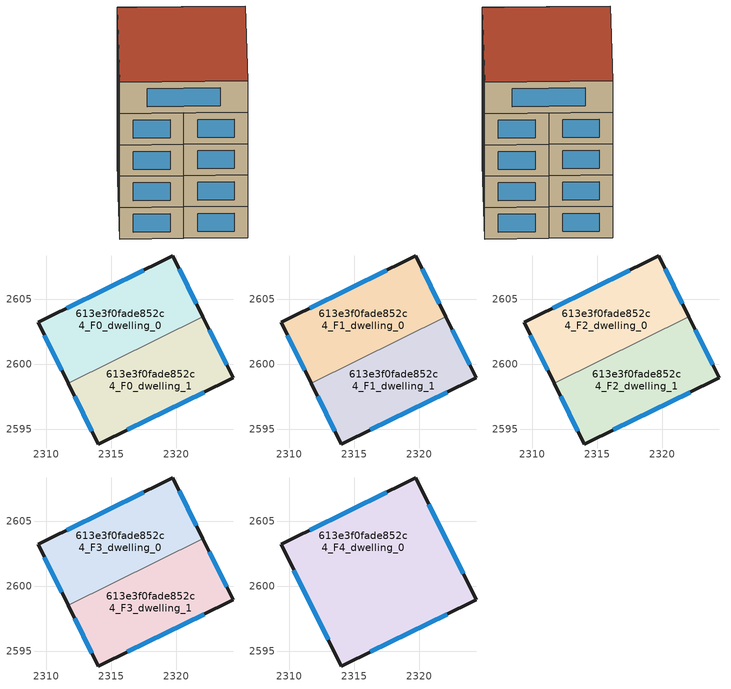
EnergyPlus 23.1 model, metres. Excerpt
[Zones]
613e3f0fade852c4_F0_dwelling_0
 floor ground (EU_floor_Construction): 2319.71,2608.3 2322.02,2603.63 2311.7,2598.54 2309.38,2603.21 z0
 wall outside (EU_wall_Construction): 2322.02,2603.63 2319.71,2608.3 2309.38,2603.21 2311.7,2598.54 z0:3
 wall to 613e3f0fade852c4_F0_dwelling_1 (EU_wall_Construction): 2311.7,2598.54 2322.02,2603.63 z0:3
 window (EU_Window_Construction): 2317.5,2607.21 2311.59,2604.3 / 2321.52,2604.63 2320.2,2607.3 / 2309.88,2602.21 2311.2,2599.54 z0.64:2.36
613e3f0fade852c4_F0_dwelling_1
 floor ground (EU_floor_Construction): 2322.02,2603.63 2324.34,2598.96 2314.01,2593.88 2311.7,2598.54 z0
 wall outside (EU_wall_Construction): 2311.7,2598.54 2314.01,2593.88 2324.34,2598.96 2322.02,2603.63 z0:3
 window (EU_Window_Construction): 2323.84,2599.96 2322.52,2602.63 / 2316.22,2594.97 2322.12,2597.87 / 2312.19,2597.54 2313.51,2594.88 z0.64:2.36
613e3f0fade852c4_F1_dwelling_0
 floor to 613e3f0fade852c4_F0_dwelling_0 (EU_floor_Construction): 2319.71,2608.3 2322.02,2603.63 2311.7,2598.54 2309.38,2603.21 z3
 wall outside (EU_wall_Construction): 2322.02,2603.63 2319.71,2608.3 2309.38,2603.21 2311.7,2598.54 z3:6
 wall to 613e3f0fade852c4_F1_dwelling_1 (EU_wall_Construction): 2311.7,2598.54 2322.02,2603.63 z3:6
 window (EU_Window_Construction): 2317.5,2607.21 2311.59,2604.3 / 2321.52,2604.63 2320.2,2607.3 / 2309.88,2602.21 2311.2,2599.54 z3.64:5.36
613e3f0fade852c4_F1_dwelling_1
 floor to 613e3f0fade852c4_F0_dwelling_1 (EU_floor_Construction): 2322.02,2603.63 2324.33,2598.96 2314.01,2593.88 2311.7,2598.54 z3
 wall outside (EU_wall_Construction): 2311.7,2598.54 2314.01,2593.88 2324.34,2598.96 2322.02,2603.63 z3:6
 window (EU_Window_Construction): 2323.84,2599.96 2322.52,2602.63 / 2316.22,2594.97 2322.12,2597.87 / 2312.19,2597.54 2313.51,2594.88 z3.64:5.36
613e3f0fade852c4_F2_dwelling_0
 floor to 613e3f0fade852c4_F1_dwelling_0 (EU_floor_Construction): 2319.71,2608.3 2322.02,2603.63 2311.7,2598.54 2309.38,2603.21 z6
 wall outside (EU_wall_Construction): 2322.02,2603.63 2319.71,2608.3 2309.38,2603.21 2311.7,2598.54 z6:9
 wall to 613e3f0fade852c4_F2_dwelling_1 (EU_wall_Construction): 2311.7,2598.54 2322.02,2603.63 z6:9
 window (EU_Window_Construction): 2317.5,2607.21 2311.59,2604.3 / 2321.52,2604.63 2320.2,2607.3 / 2309.88,2602.21 2311.2,2599.54 z6.64:8.36
613e3f0fade852c4_F2_dwelling_1
 floor to 613e3f0fade852c4_F1_dwelling_1 (EU_floor_Construction): 2322.02,2603.63 2324.33,2598.96 2314.01,2593.88 2311.7,2598.54 z6
 wall outside (EU_wall_Construction): 2311.7,2598.54 2314.01,2593.88 2324.34,2598.96 2322.02,2603.63 z6:9
 window (EU_Window_Construction): 2323.84,2599.96 2322.52,2602.63 / 2316.22,2594.97 2322.12,2597.87 / 2312.19,2597.54 2313.51,2594.88 z6.64:8.36
613e3f0fade852c4_F3_dwelling_0
 floor to 613e3f0fade852c4_F2_dwelling_0 (EU_floor_Construction): 2319.71,2608.3 2322.02,2603.63 2311.7,2598.54 2309.38,2603.21 z9
 wall outside (EU_wall_Construction): 2322.02,2603.63 2319.71,2608.3 2309.38,2603.21 2311.7,2598.54 z9:12
 wall to 613e3f0fade852c4_F3_dwelling_1 (EU_wall_Construction): 2311.7,2598.54 2322.02,2603.63 z9:12
 window (EU_Window_Construction): 2317.5,2607.21 2311.59,2604.3 / 2321.52,2604.63 2320.2,2607.3 / 2309.88,2602.21 2311.2,2599.54 z9.64:11.36
613e3f0fade852c4_F3_dwelling_1
 floor to 613e3f0fade852c4_F2_dwelling_1 (EU_floor_Construction): 2322.02,2603.63 2324.33,2598.96 2314.01,2593.88 2311.7,2598.54 z9
 wall outside (EU_wall_Construction): 2311.7,2598.54 2314.01,2593.88 2324.34,2598.96 2322.02,2603.63 z9:12
 window (EU_Window_Construction): 2323.84,2599.96 2322.52,2602.63 / 2316.22,2594.97 2322.12,2597.87 / 2312.19,2597.54 2313.51,2594.88 z9.64:11.36
613e3f0fade852c4_F4_dwelling_0
 floor to 613e3f0fade852c4_F3_dwelling_0 (EU_floor_Construction): 2319.71,2608.3 2322.02,2603.63 2311.7,2598.54 2309.38,2603.21 z12
 floor to 613e3f0fade852c4_F3_dwelling_1 (EU_floor_Construction): 2322.02,2603.63 2324.33,2598.96 2314.01,2593.88 2311.7,2598.54 z12
 wall outside (EU_wall_Construction): 2319.71,2608.3 2309.38,2603.21 2314.01,2593.88 2324.34,2598.96 2319.71,2608.3 z12:15
 window (EU_Window_Construction): 2317.5,2607.21 2311.59,2604.3 / 2323.34,2600.96 2320.7,2606.3 / 2316.22,2594.97 2322.12,2597.87 / 2310.37,2601.21 2313.02,2595.88 z12.64:14.36
 roof outside (EU_roof_Construction): 2324.34,2598.96 2319.71,2608.3 2309.38,2603.21 2314.01,2593.88 z15
[Building]
EU S2 Campaign: North Axis=0; Terrain=City; Solar Distribution=FullExterior
[Site:Location]
Yerevan-Zvartnots.Intl.AP: Latitude=40.15; Longitude=44.383; Time Zone=4; Elevation=854
[SizingPeriod:WeatherFileDays]
AnnualSizingPeriod: Begin Month=1; Begin Day of Month=1; End Month=12; End Day of Month=31; Day of Week for Start Day=Monday; Use Weather File Daylight Saving Period=No; Use Weather File Rain and Snow Indicators=No
[MATERIAL]
EU_InternalMass_Material: Roughness=MediumRough; Thickness=0.1; Conductivity=1; Density=1800; Specific Heat=900; Thermal Absorptance=0.9; Solar Absorptance=0.7; Visible Absorptance=0.7
[MATERIAL:NOMASS] Roughness=MediumRough; Thermal Absorptance=0.9; Solar Absorptance=0.7; Visible Absorptance=0.7
Name | Thermal Resistance
EU_wall_NoMass | 1.05043
EU_roof_NoMass | 1.45357
EU_floor_NoMass | 0.478065
[WINDOWMATERIAL:SIMPLEGLAZINGSYSTEM]
EU_Window_SimpleGlazing: UFactor=2.5566; Solar Heat Gain Coefficient=0.75; Visible Transmittance=0.75
[CONSTRUCTION]
EU_wall_Construction: EU_wall_NoMass
EU_roof_Construction: EU_roof_NoMass
EU_floor_Construction: EU_floor_NoMass
EU_Window_Construction: EU_Window_SimpleGlazing
EU_InternalMass_Construction: EU_InternalMass_Material
[ZONE] Type=1; Multiplier=1; Ceiling Height=autocalculate; Floor Area=autocalculate; Part of Total Floor Area=Yes
Name | Volume
613e3f0fade852c4_F0_dwelling_0 | 179.97
613e3f0fade852c4_F1_dwelling_0; 613e3f0fade852c4_F2_dwelling_0; 613e3f0fade852c4_F3_dwelling_0 | 179.971
613e3f0fade852c4_F4_dwelling_0 | 359.927
613e3f0fade852c4_F0_dwelling_1 | 179.964
613e3f0fade852c4_F1_dwelling_1; 613e3f0fade852c4_F2_dwelling_1; 613e3f0fade852c4_F3_dwelling_1 | 179.963
[INTERNALMASS] Construction=EU_InternalMass_Construction
Name | Zone or ZoneList | Surface Area
613e3f0fade852c4_F0_dwelling_0_EU_InternalMass | 613e3f0fade852c4_F0_dwelling_0 | 59.9903
613e3f0fade852c4_F0_dwelling_1_EU_InternalMass | 613e3f0fade852c4_F0_dwelling_1 | 59.9878
613e3f0fade852c4_F1_dwelling_0_EU_InternalMass | 613e3f0fade852c4_F1_dwelling_0 | 59.9903
613e3f0fade852c4_F1_dwelling_1_EU_InternalMass | 613e3f0fade852c4_F1_dwelling_1 | 59.9878
613e3f0fade852c4_F2_dwelling_0_EU_InternalMass | 613e3f0fade852c4_F2_dwelling_0 | 59.9903
613e3f0fade852c4_F2_dwelling_1_EU_InternalMass | 613e3f0fade852c4_F2_dwelling_1 | 59.9878
613e3f0fade852c4_F3_dwelling_0_EU_InternalMass | 613e3f0fade852c4_F3_dwelling_0 | 59.9903
613e3f0fade852c4_F3_dwelling_1_EU_InternalMass | 613e3f0fade852c4_F3_dwelling_1 | 59.9878
613e3f0fade852c4_F4_dwelling_0_EU_InternalMass | 613e3f0fade852c4_F4_dwelling_0 | 119.977
[OTHEREQUIPMENT] Fuel Type=Electricity; Design Level Calculation Method=Watts/Area; Power per Zone Floor Area=1; Fraction Latent=0; Fraction Radiant=0; Fraction Lost=0; Carbon Dioxide Generation Rate=0; EndUse Subcategory=EU_Step8_InternalGains
Name | Zone or ZoneList or Space or SpaceList | Schedule
EU_Step8_InternalGain_613e3f0fade852c4_F0_dwelling_0_f000 | 613e3f0fade852c4_F0_dwelling_0 | EU_Step8_GainSchedule_613e3f0fade852c4_F0_dwelling_0_f000
EU_Step8_InternalGain_613e3f0fade852c4_F0_dwelling_1_f000 | 613e3f0fade852c4_F0_dwelling_1 | EU_Step8_GainSchedule_613e3f0fade852c4_F0_dwelling_1_f000
EU_Step8_InternalGain_613e3f0fade852c4_F1_dwelling_0_f000 | 613e3f0fade852c4_F1_dwelling_0 | EU_Step8_GainSchedule_613e3f0fade852c4_F1_dwelling_0_f000
EU_Step8_InternalGain_613e3f0fade852c4_F1_dwelling_1_f000 | 613e3f0fade852c4_F1_dwelling_1 | EU_Step8_GainSchedule_613e3f0fade852c4_F1_dwelling_1_f000
EU_Step8_InternalGain_613e3f0fade852c4_F2_dwelling_0_f000 | 613e3f0fade852c4_F2_dwelling_0 | EU_Step8_GainSchedule_613e3f0fade852c4_F2_dwelling_0_f000
EU_Step8_InternalGain_613e3f0fade852c4_F2_dwelling_1_f000 | 613e3f0fade852c4_F2_dwelling_1 | EU_Step8_GainSchedule_613e3f0fade852c4_F2_dwelling_1_f000
EU_Step8_InternalGain_613e3f0fade852c4_F3_dwelling_0_f000 | 613e3f0fade852c4_F3_dwelling_0 | EU_Step8_GainSchedule_613e3f0fade852c4_F3_dwelling_0_f000
EU_Step8_InternalGain_613e3f0fade852c4_F3_dwelling_1_f000 | 613e3f0fade852c4_F3_dwelling_1 | EU_Step8_GainSchedule_613e3f0fade852c4_F3_dwelling_1_f000
EU_Step8_InternalGain_613e3f0fade852c4_F4_dwelling_0_f000 | 613e3f0fade852c4_F4_dwelling_0 | EU_Step8_GainSchedule_613e3f0fade852c4_F4_dwelling_0_f000
[ZONEVENTILATION:DESIGNFLOWRATE] Schedule=EU_AlwaysOn; Design Flow Rate Calculation Method=AirChanges/Hour; Air Changes per Hour=0.557805; Ventilation Type=Natural; Fan Pressure Rise=0; Fan Total Efficiency=1; Constant Term Coefficient=1; Temperature Term Coefficient=0; Velocity Term Coefficient=0; Velocity Squared Term Coefficient=0; Minimum Indoor Temperature=-100; Maximum Indoor Temperature=100; Delta Temperature=-100; Minimum Outdoor Temperature=-100; Maximum Outdoor Temperature=100; Maximum Wind Speed=40
Name | Zone or ZoneList or Space or SpaceList
EU_ConstantAir_613e3f0fade852c4_F0_dwelling_0 | 613e3f0fade852c4_F0_dwelling_0
EU_ConstantAir_613e3f0fade852c4_F0_dwelling_1 | 613e3f0fade852c4_F0_dwelling_1
EU_ConstantAir_613e3f0fade852c4_F1_dwelling_0 | 613e3f0fade852c4_F1_dwelling_0
EU_ConstantAir_613e3f0fade852c4_F1_dwelling_1 | 613e3f0fade852c4_F1_dwelling_1
EU_ConstantAir_613e3f0fade852c4_F2_dwelling_0 | 613e3f0fade852c4_F2_dwelling_0
EU_ConstantAir_613e3f0fade852c4_F2_dwelling_1 | 613e3f0fade852c4_F2_dwelling_1
EU_ConstantAir_613e3f0fade852c4_F3_dwelling_0 | 613e3f0fade852c4_F3_dwelling_0
EU_ConstantAir_613e3f0fade852c4_F3_dwelling_1 | 613e3f0fade852c4_F3_dwelling_1
EU_ConstantAir_613e3f0fade852c4_F4_dwelling_0 | 613e3f0fade852c4_F4_dwelling_0
[HVACTEMPLATE:THERMOSTAT] Constant Heating Setpoint=20; Constant Cooling Setpoint=50
EU_HeatOnly_613e3f0fade852c4_F0_dwelling_0; EU_HeatOnly_613e3f0fade852c4_F0_dwelling_1; EU_HeatOnly_613e3f0fade852c4_F1_dwelling_0; EU_HeatOnly_613e3f0fade852c4_F1_dwelling_1; EU_HeatOnly_613e3f0fade852c4_F2_dwelling_0; EU_HeatOnly_613e3f0fade852c4_F2_dwelling_1; EU_HeatOnly_613e3f0fade852c4_F3_dwelling_0; EU_HeatOnly_613e3f0fade852c4_F3_dwelling_1; EU_HeatOnly_613e3f0fade852c4_F4_dwelling_0
[HVACTEMPLATE:ZONE:IDEALLOADSAIRSYSTEM] System Availability Schedule=EU_AlwaysOn; Maximum Heating Supply Air Temperature=50; Minimum Cooling Supply Air Temperature=13; Maximum Heating Supply Air Humidity Ratio=0.0156; Minimum Cooling Supply Air Humidity Ratio=0.0077; Heating Limit=NoLimit; Cooling Limit=NoLimit; Heating Availability Schedule=EU_AlwaysOn; Cooling Availability Schedule=EU_CoolingOff; Dehumidification Control Type=ConstantSensibleHeatRatio; Cooling Sensible Heat Ratio=0.7; Dehumidification Setpoint=60; Humidification Control Type=None; Humidification Setpoint=30; Outdoor Air Method=None; Outdoor Air Flow Rate per Person=0.00944; Outdoor Air Flow Rate per Zone Floor Area=0; Outdoor Air Flow Rate per Zone=0; Demand Controlled Ventilation Type=None; Outdoor Air Economizer Type=NoEconomizer; Heat Recovery Type=None; Sensible Heat Recovery Effectiveness=0.7; Latent Heat Recovery Effectiveness=0.65
Name | Template Thermostat
613e3f0fade852c4_F0_dwelling_0 | EU_HeatOnly_613e3f0fade852c4_F0_dwelling_0
613e3f0fade852c4_F0_dwelling_1 | EU_HeatOnly_613e3f0fade852c4_F0_dwelling_1
613e3f0fade852c4_F1_dwelling_0 | EU_HeatOnly_613e3f0fade852c4_F1_dwelling_0
613e3f0fade852c4_F1_dwelling_1 | EU_HeatOnly_613e3f0fade852c4_F1_dwelling_1
613e3f0fade852c4_F2_dwelling_0 | EU_HeatOnly_613e3f0fade852c4_F2_dwelling_0
613e3f0fade852c4_F2_dwelling_1 | EU_HeatOnly_613e3f0fade852c4_F2_dwelling_1
613e3f0fade852c4_F3_dwelling_0 | EU_HeatOnly_613e3f0fade852c4_F3_dwelling_0
613e3f0fade852c4_F3_dwelling_1 | EU_HeatOnly_613e3f0fade852c4_F3_dwelling_1
613e3f0fade852c4_F4_dwelling_0 | EU_HeatOnly_613e3f0fade852c4_F4_dwelling_0
[SIZING:ZONE] Zone Cooling Design Supply Air Temperature Input Method=SupplyAirTemperature; Zone Cooling Design Supply Air Temperature=13; Zone Heating Design Supply Air Temperature Input Method=SupplyAirTemperature; Zone Heating Design Supply Air Temperature=50; Zone Cooling Design Supply Air Humidity Ratio=0.008; Zone Heating Design Supply Air Humidity Ratio=0.008; Cooling Design Air Flow Method=DesignDay; Cooling Design Air Flow Rate=0; Cooling Minimum Air Flow per Zone Floor Area=0.000762; Cooling Minimum Air Flow=0; Cooling Minimum Air Flow Fraction=0.2; Heating Design Air Flow Method=DesignDay; Heating Design Air Flow Rate=0; Heating Maximum Air Flow per Zone Floor Area=0.002032; Heating Maximum Air Flow=0.141576; Heating Maximum Air Flow Fraction=0.3; Account for Dedicated Outdoor Air System=No; Dedicated Outdoor Air System Control Strategy=NeutralSupplyAir; Dedicated Outdoor Air Low Setpoint Temperature for Design=autosize; Dedicated Outdoor Air High Setpoint Temperature for Design=autosize; Zone Load Sizing Method=Sensible Load Only No Latent Load; Zone Latent Cooling Design Supply Air Humidity Ratio Input Method=HumidityRatioDifference; Zone Cooling Design Supply Air Humidity Ratio Difference=0.005; Zone Latent Heating Design Supply Air Humidity Ratio Input Method=HumidityRatioDifference; Zone Humidification Design Supply Air Humidity Ratio Difference=0.005
613e3f0fade852c4_F0_dwelling_0; 613e3f0fade852c4_F0_dwelling_1; 613e3f0fade852c4_F1_dwelling_0; 613e3f0fade852c4_F1_dwelling_1; 613e3f0fade852c4_F2_dwelling_0; 613e3f0fade852c4_F2_dwelling_1; 613e3f0fade852c4_F3_dwelling_0; 613e3f0fade852c4_F3_dwelling_1; 613e3f0fade852c4_F4_dwelling_0
[SCHEDULE:CONSTANT]
Name | Hourly Value
EU_AlwaysOn | 1
EU_CoolingOff | 0
[SCHEDULE:FILE] Column Number=1; Rows to Skip at Top=0; Number of Hours of Data=8760; Column Separator=Comma; Interpolate to Timestep=No; Minutes per Item=60; Adjust Schedule for Daylight Savings=Yes
Name | File
EU_Step8_GainSchedule_613e3f0fade852c4_F0_dwelling_0_f000 | ../../schedules/613e3f0fade852c4/613e3f0fade852c4_F0_dwelling_0_f000_gain.csv
EU_Step8_GainSchedule_613e3f0fade852c4_F0_dwelling_1_f000 | ../../schedules/613e3f0fade852c4/613e3f0fade852c4_F0_dwelling_1_f000_gain.csv
EU_Step8_GainSchedule_613e3f0fade852c4_F1_dwelling_0_f000 | ../../schedules/613e3f0fade852c4/613e3f0fade852c4_F1_dwelling_0_f000_gain.csv
EU_Step8_GainSchedule_613e3f0fade852c4_F1_dwelling_1_f000 | ../../schedules/613e3f0fade852c4/613e3f0fade852c4_F1_dwelling_1_f000_gain.csv
EU_Step8_GainSchedule_613e3f0fade852c4_F2_dwelling_0_f000 | ../../schedules/613e3f0fade852c4/613e3f0fade852c4_F2_dwelling_0_f000_gain.csv
EU_Step8_GainSchedule_613e3f0fade852c4_F2_dwelling_1_f000 | ../../schedules/613e3f0fade852c4/613e3f0fade852c4_F2_dwelling_1_f000_gain.csv
EU_Step8_GainSchedule_613e3f0fade852c4_F3_dwelling_0_f000 | ../../schedules/613e3f0fade852c4/613e3f0fade852c4_F3_dwelling_0_f000_gain.csv
EU_Step8_GainSchedule_613e3f0fade852c4_F3_dwelling_1_f000 | ../../schedules/613e3f0fade852c4/613e3f0fade852c4_F3_dwelling_1_f000_gain.csv
EU_Step8_GainSchedule_613e3f0fade852c4_F4_dwelling_0_f000 | ../../schedules/613e3f0fade852c4/613e3f0fade852c4_F4_dwelling_0_f000_gain.csv
